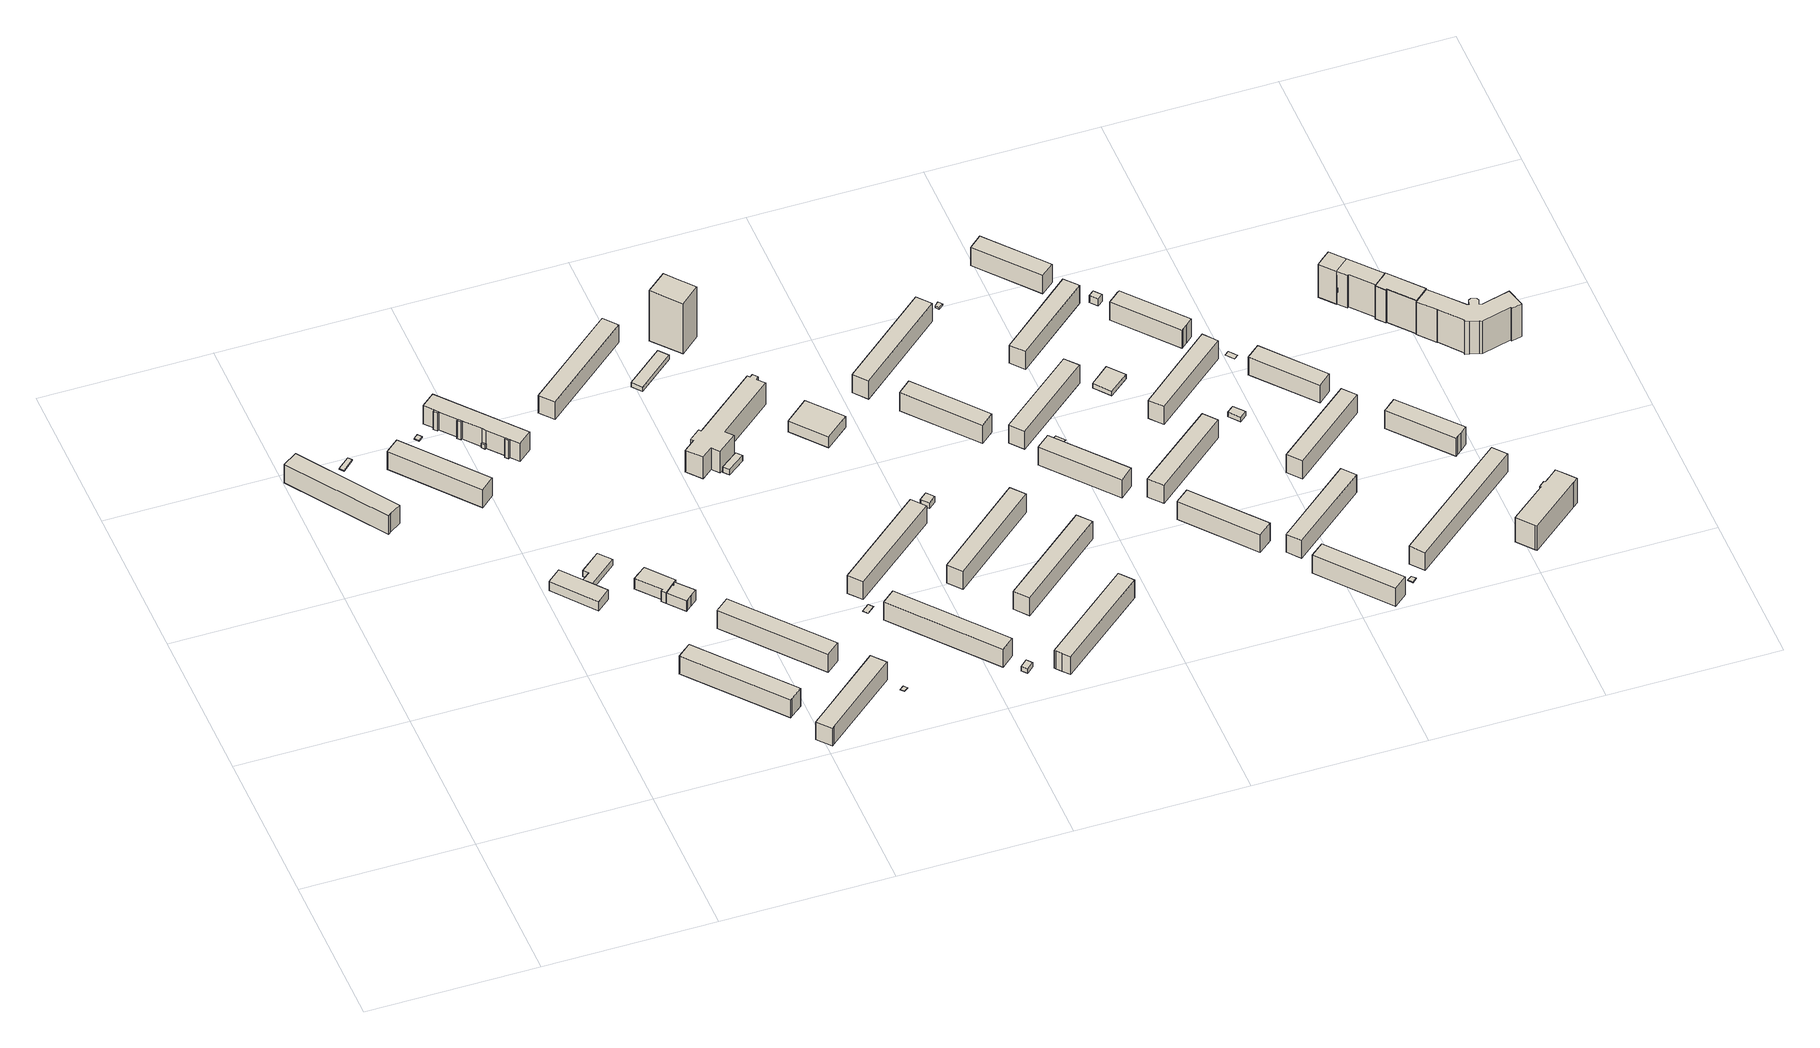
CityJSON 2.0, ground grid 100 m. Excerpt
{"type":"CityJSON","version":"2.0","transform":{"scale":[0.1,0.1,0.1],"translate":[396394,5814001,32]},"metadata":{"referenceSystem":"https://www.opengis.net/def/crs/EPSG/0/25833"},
"CityObjects":{
"building1":{"type":"Building","attributes":{"Gemeindeschluessel":"11000009","BezugspunktDach":"2200","function":"31001_1010","measuredHeight":13.45,"storeysAboveGround":4},"address":[{"country":"Germany","locality":"Berlin","thoroughfareNumber":"125, 127, 129, 131","thoroughfareName":"Heidekampweg"}],"geometry":[{"type":"Solid","lod":"1","boundaries":[[[[0,1,2,3,4,5]],[[6,7,8,9,10,11]],[[6,11,5,4]],[[7,6,4,3]],[[8,7,3,2]],[[9,8,2,1]],[[10,9,1,0]],[[11,10,0,5]]]]}]},
"building2":{"type":"Building","attributes":{"Gemeindeschluessel":"11000009","BezugspunktDach":"2200","function":"31001_2000","measuredHeight":0.824,"storeysAboveGround":1},"address":[{"country":"Germany","locality":"Berlin","thoroughfareNumber":"125 (1)","thoroughfareName":"Heidekampweg"}],"geometry":[{"type":"Solid","lod":"1","boundaries":[[[[12,13,14,15,16]],[[17,18,19,20,21]],[[17,21,16,15]],[[18,17,15,14]],[[19,18,14,13]],[[20,19,13,12]],[[21,20,12,16]]]]}]},
"building3":{"type":"Building","attributes":{"Gemeindeschluessel":"11000009","BezugspunktDach":"2200","function":"31001_1010","measuredHeight":13.12,"storeysAboveGround":4},"address":[{"country":"Germany","locality":"Berlin","thoroughfareNumber":"117, 119, 121, 123","thoroughfareName":"Heidekampweg"}],"geometry":[{"type":"Solid","lod":"1","boundaries":[[[[22,23,24,25]],[[26,27,28,29]],[[26,29,25,24]],[[27,26,24,23]],[[28,27,23,22]],[[29,28,22,25]]]]}]},
"building4":{"type":"Building","attributes":{"Gemeindeschluessel":"11000009","BezugspunktDach":"2200","function":"31001_2000","measuredHeight":0.978,"storeysAboveGround":1},"address":[{"country":"Germany","locality":"Berlin","thoroughfareNumber":"109 (1)","thoroughfareName":"Heidekampweg"}],"geometry":[{"type":"Solid","lod":"1","boundaries":[[[[30,31,32,33]],[[34,35,36,37]],[[34,37,33,32]],[[35,34,32,31]],[[36,35,31,30]],[[37,36,30,33]]]]}]},
"building5":{"type":"Building","attributes":{"Gemeindeschluessel":"11000009","function":"31001_3065"},"address":[{"country":"Germany","locality":"Berlin","thoroughfareNumber":"105","thoroughfareName":"Heidekampweg"}],"children":["building5-1","building5-2"]},
"building5-1":{"type":"BuildingPart","attributes":{"BezugspunktDach":"2200","measuredHeight":6.75,"storeysAboveGround":2},"parents":["building5"],"geometry":[{"type":"MultiSurface","lod":"1","boundaries":[[[38,39,40,41,42,43]],[[44,45,46,47,48,49]],[[44,49,43,42]],[[45,44,42,41]],[[50,51,45,41,40]],[[47,46,40,39]],[[48,47,39,38]],[[49,48,38,43]],[[52,46,45,51,50]]]}]},
"building5-2":{"type":"BuildingPart","attributes":{"BezugspunktDach":"2200","measuredHeight":4.28,"storeysAboveGround":2},"parents":["building5"],"geometry":[{"type":"Solid","lod":"1","boundaries":[[[[50,53,54,55,56,51]],[[57,58,59,60,61,62]],[[57,62,51,56]],[[58,57,56,55]],[[59,58,55,54]],[[60,59,54,53]],[[61,60,53,50]],[[62,61,50,46,45,51]],[[51,45,46,50]]]]}]},
"building6":{"type":"Building","attributes":{"Gemeindeschluessel":"11000009","BezugspunktDach":"2200","function":"51009_1610","measuredHeight":13.26,"storeysAboveGround":0},"address":[{"country":"Germany","locality":"Berlin"}],"geometry":[{"type":"Solid","lod":"1","boundaries":[[[[63,64,65,66]],[[67,68,69,70]],[[67,70,66,65]],[[68,67,65,64]],[[69,68,64,63]],[[70,69,63,66]]]]}]},
"building7":{"type":"Building","attributes":{"Gemeindeschluessel":"11000009","BezugspunktDach":"2200","function":"51009_1610","measuredHeight":12.97,"storeysAboveGround":0},"address":[{"country":"Germany","locality":"Berlin"}],"geometry":[{"type":"Solid","lod":"1","boundaries":[[[[71,72,73,74]],[[75,76,77,78]],[[75,78,74,73]],[[76,75,73,72]],[[77,76,72,71]],[[78,77,71,74]]]]}]},
"building8":{"type":"Building","attributes":{"Gemeindeschluessel":"11000009","BezugspunktDach":"2200","function":"31001_1010","measuredHeight":13.17,"storeysAboveGround":4},"address":[{"country":"Germany","locality":"Berlin","thoroughfareNumber":"87, 89, 91, 93","thoroughfareName":"Heidekampweg"}],"geometry":[{"type":"Solid","lod":"1","boundaries":[[[[79,80,81,82,83,84]],[[85,86,87,88,89,90]],[[85,90,84,83]],[[86,85,83,82]],[[87,86,82,81]],[[88,87,81,80]],[[89,88,80,79]],[[90,89,79,84]]]]}]},
"building9":{"type":"Building","attributes":{"Gemeindeschluessel":"11000009","BezugspunktDach":"2200","function":"51009_1610","measuredHeight":3,"storeysAboveGround":0},"address":[{"country":"Germany","locality":"Berlin"}],"geometry":[{"type":"Solid","lod":"1","boundaries":[[[[91,92,93,94]],[[95,96,97,98]],[[95,98,94,93]],[[96,95,93,92]],[[97,96,92,91]],[[98,97,91,94]]]]}]},
"building10":{"type":"Building","attributes":{"Gemeindeschluessel":"11000009","BezugspunktDach":"2200","function":"31001_1010","measuredHeight":13.27,"storeysAboveGround":4},"address":[{"country":"Germany","locality":"Berlin","thoroughfareNumber":"109, 111, 113, 115","thoroughfareName":"Heidekampweg"}],"geometry":[{"type":"Solid","lod":"1","boundaries":[[[[65,64,73,72,99,100,101,102,103,104,105,106]],[[107,108,109,110,111,112,113,114,115,68,67,116]],[[107,116,106,105]],[[108,107,105,104]],[[109,108,104,103]],[[110,109,103,102]],[[111,110,102,101]],[[112,111,101,100]],[[113,112,100,99]],[[114,113,99,72]],[[115,114,72,73]],[[68,115,73,64]],[[67,68,64,65]],[[116,67,65,106]]]]}]},
"building11":{"type":"Building","attributes":{"Gemeindeschluessel":"11000009","BezugspunktDach":"2200","function":"51009_1610","measuredHeight":13.29,"storeysAboveGround":0},"address":[{"country":"Germany","locality":"Berlin"}],"geometry":[{"type":"Solid","lod":"1","boundaries":[[[[117,102,101,118]],[[111,110,119,120]],[[111,120,118,101]],[[110,111,101,102]],[[119,110,102,117]],[[120,119,117,118]]]]}]},
"building12":{"type":"Building","attributes":{"Gemeindeschluessel":"11000009","function":"31001_3065"},"address":[{"country":"Germany","locality":"Berlin","thoroughfareNumber":"103","thoroughfareName":"Heidekampweg"}],"children":["building12-1","building12-2"]},
"building12-1":{"type":"BuildingPart","attributes":{"BezugspunktDach":"2200","measuredHeight":7.62,"storeysAboveGround":2},"parents":["building12"],"geometry":[{"type":"MultiSurface","lod":"1","boundaries":[[[121,122,123,124,125,126,127]],[[128,129,130,131,132,133,134]],[[128,134,127,126]],[[129,128,126,125]],[[130,129,125,124]],[[135,136,137,138,139,140,138,137,141,124,123]],[[132,131,123,122]],[[133,132,122,121]],[[134,133,121,127]],[[142,131,140,139,136,135]],[[139,138,137,136]],[[130,143,141,137,138]]]}]},
"building12-2":{"type":"BuildingPart","attributes":{"BezugspunktDach":"2200","measuredHeight":7.66,"storeysAboveGround":2},"parents":["building12"],"geometry":[{"type":"MultiSurface","lod":"1","boundaries":[[[144,145,146,147,141,137,136,135]],[[139,138,130,148,149,150,151,131]],[[148,130,141,147]],[[149,148,147,146]],[[150,149,146,145]],[[151,150,145,144]],[[131,151,144,135]],[[139,131,135,136]],[[138,139,136,137]],[[130,138,137,141,152]]]}]},
"building13":{"type":"Building","attributes":{"Gemeindeschluessel":"11000009","BezugspunktDach":"2200","function":"31001_1010","measuredHeight":13.14,"storeysAboveGround":4},"address":[{"country":"Germany","locality":"Berlin","thoroughfareNumber":"101, 95, 97, 99","thoroughfareName":"Heidekampweg"}],"geometry":[{"type":"Solid","lod":"1","boundaries":[[[[153,154,155,156]],[[157,158,159,160]],[[157,160,156,155]],[[158,157,155,154]],[[159,158,154,153]],[[160,159,153,156]]]]}]},
"building14":{"type":"Building","attributes":{"Gemeindeschluessel":"11000009","BezugspunktDach":"2200","function":"31001_1010","measuredHeight":13.05,"storeysAboveGround":4},"address":[{"country":"Germany","locality":"Berlin","thoroughfareNumber":"79, 81, 83, 85","thoroughfareName":"Heidekampweg"}],"geometry":[{"type":"Solid","lod":"1","boundaries":[[[[161,162,163,164,165,166]],[[167,168,169,170,171,172]],[[167,172,166,165]],[[168,167,165,164]],[[169,168,164,163]],[[170,169,163,162]],[[171,170,162,161]],[[172,171,161,166]]]]}]},
"building15":{"type":"Building","attributes":{"Gemeindeschluessel":"11000009","BezugspunktDach":"2200","function":"31001_2523","measuredHeight":0.235,"storeysAboveGround":1},"address":[{"country":"Germany","locality":"Berlin","thoroughfareNumber":"71 (1)","thoroughfareName":"Heidekampweg"}],"geometry":[{"type":"Solid","lod":"1","boundaries":[[[[173,174,175,176]],[[177,178,179,180]],[[177,180,176,175]],[[178,177,175,174]],[[179,178,174,173]],[[180,179,173,176]]]]}]},
"building16":{"type":"Building","attributes":{"Gemeindeschluessel":"11000009","BezugspunktDach":"2200","function":"31001_1010","measuredHeight":12.97,"storeysAboveGround":4},"address":[{"country":"Germany","locality":"Berlin","thoroughfareNumber":"15, 17, 19, 21","thoroughfareName":"Hänselstraße"}],"geometry":[{"type":"Solid","lod":"1","boundaries":[[[[181,182,183,184]],[[185,186,187,188]],[[185,188,184,183]],[[186,185,183,182]],[[187,186,182,181]],[[188,187,181,184]]]]}]},
"building17":{"type":"Building","attributes":{"Gemeindeschluessel":"11000009","BezugspunktDach":"2200","function":"31001_2600","measuredHeight":0.139,"storeysAboveGround":1},"address":[{"country":"Germany","locality":"Berlin","thoroughfareNumber":"110 (2)","thoroughfareName":"Heidekampweg"}],"geometry":[{"type":"Solid","lod":"1","boundaries":[[[[189,190,191,192]],[[193,194,195,196]],[[193,196,192,191]],[[194,193,191,190]],[[195,194,190,189]],[[196,195,189,192]]]]}]},
"building18":{"type":"Building","attributes":{"Gemeindeschluessel":"11000009","BezugspunktDach":"2200","function":"51009_1610","measuredHeight":4,"storeysAboveGround":0},"address":[{"country":"Germany","locality":"Berlin"}],"geometry":[{"type":"Solid","lod":"1","boundaries":[[[[197,198,199,200]],[[201,202,203,204]],[[201,204,200,199]],[[202,201,199,198]],[[203,202,198,197]],[[204,203,197,200]]]]}]},
"building19":{"type":"Building","attributes":{"Gemeindeschluessel":"11000009","BezugspunktDach":"2200","function":"31001_2463","measuredHeight":3.02,"storeysAboveGround":1},"address":[{"country":"Germany","locality":"Berlin","thoroughfareNumber":"43 (2)","thoroughfareName":"Hänselstraße"}],"geometry":[{"type":"Solid","lod":"1","boundaries":[[[[205,206,207,208]],[[209,210,211,212]],[[209,212,208,207]],[[210,209,207,206]],[[211,210,206,205]],[[212,211,205,208]]]]}]},
"building20":{"type":"Building","attributes":{"name":"2. Gemeinschaftsschule Treptow-Köpenick (Filiale)","Gemeindeschluessel":"11000009","BezugspunktDach":"2200","function":"31001_3021","measuredHeight":15.78,"storeysAboveGround":4},"address":[{"country":"Germany","locality":"Berlin","thoroughfareNumber":"14","thoroughfareName":"Hänselstraße"}],"geometry":[{"type":"Solid","lod":"1","boundaries":[[[[213,214,215,216,217,218,219,220,221,222,223,224,225,226,227,228,229]],[[230,231,232,233,234,235,236,237,238,239,240,241,242,243,244,245,246]],[[230,246,229,228]],[[231,230,228,227]],[[232,231,227,226]],[[233,232,226,225]],[[234,233,225,224]],[[235,234,224,223]],[[236,235,223,222]],[[237,236,222,221]],[[238,237,221,220]],[[239,238,220,219]],[[240,239,219,218]],[[241,240,218,217]],[[242,241,217,216]],[[243,242,216,215]],[[244,243,215,214]],[[245,244,214,213]],[[246,245,213,229]]]]}]},
"building21":{"type":"Building","attributes":{"Gemeindeschluessel":"11000009","BezugspunktDach":"2200","function":"31001_1010","measuredHeight":13.17,"storeysAboveGround":4},"address":[{"country":"Germany","locality":"Berlin","thoroughfareNumber":"100, 102, 104, 106, 108","thoroughfareName":"Heidekampweg"}],"geometry":[{"type":"Solid","lod":"1","boundaries":[[[[247,248,249,250]],[[251,252,253,254]],[[251,254,250,249]],[[252,251,249,248]],[[253,252,248,247]],[[254,253,247,250]]]]}]},
"building22":{"type":"Building","attributes":{"Gemeindeschluessel":"11000009","BezugspunktDach":"2200","function":"31001_1010","measuredHeight":12.94,"storeysAboveGround":4},"address":[{"country":"Germany","locality":"Berlin","thoroughfareNumber":"110, 112, 114, 116","thoroughfareName":"Heidekampweg"}],"geometry":[{"type":"Solid","lod":"1","boundaries":[[[[255,256,257,258]],[[259,260,261,262]],[[259,262,258,257]],[[260,259,257,256]],[[261,260,256,255]],[[262,261,255,258]]]]}]},
"building23":{"type":"Building","attributes":{"Gemeindeschluessel":"11000009","BezugspunktDach":"2200","function":"31001_2523","measuredHeight":3.48,"storeysAboveGround":1},"address":[{"country":"Germany","locality":"Berlin","thoroughfareNumber":"100 (1)","thoroughfareName":"Heidekampweg"}],"geometry":[{"type":"Solid","lod":"1","boundaries":[[[[263,264,265,266]],[[267,268,269,270]],[[267,270,266,265]],[[268,267,265,264]],[[269,268,264,263]],[[270,269,263,266]]]]}]},
"building24":{"type":"Building","attributes":{"Gemeindeschluessel":"11000009","BezugspunktDach":"2200","function":"31001_1010","measuredHeight":36.69,"storeysAboveGround":12},"address":[{"country":"Germany","locality":"Berlin","thoroughfareNumber":"43","thoroughfareName":"Hänselstraße"}],"geometry":[{"type":"Solid","lod":"1","boundaries":[[[[271,272,273,274,275,276]],[[277,278,279,280,281,282]],[[277,282,276,275]],[[278,277,275,274]],[[279,278,274,273]],[[280,279,273,272]],[[281,280,272,271]],[[282,281,271,276]]]]}]},
"building25":{"type":"Building","attributes":{"Gemeindeschluessel":"11000009","BezugspunktDach":"2200","function":"31001_3020","measuredHeight":7.98,"storeysAboveGround":1},"address":[{"country":"Germany","locality":"Berlin","thoroughfareNumber":"14 (1)","thoroughfareName":"Hänselstraße"}],"geometry":[{"type":"Solid","lod":"1","boundaries":[[[[283,284,285,286]],[[287,288,289,290]],[[287,290,286,285]],[[288,287,285,284]],[[289,288,284,283]],[[290,289,283,286]]]]}]},
"building26":{"type":"Building","attributes":{"Gemeindeschluessel":"11000009","BezugspunktDach":"2200","function":"31001_2523","measuredHeight":4.28,"storeysAboveGround":1},"address":[{"country":"Germany","locality":"Berlin","thoroughfareNumber":"110 (1)","thoroughfareName":"Heidekampweg"}],"geometry":[{"type":"Solid","lod":"1","boundaries":[[[[291,292,293,294]],[[295,296,297,298]],[[295,298,294,293]],[[296,295,293,292]],[[297,296,292,291]],[[298,297,291,294]]]]}]},
"building27":{"type":"Building","attributes":{"Gemeindeschluessel":"11000009","BezugspunktDach":"2200","function":"31001_1010","measuredHeight":13.35,"storeysAboveGround":4},"address":[{"country":"Germany","locality":"Berlin","thoroughfareNumber":"92, 94, 96, 98","thoroughfareName":"Heidekampweg"}],"geometry":[{"type":"Solid","lod":"1","boundaries":[[[[299,300,301,302]],[[303,304,305,306]],[[303,306,302,301]],[[304,303,301,300]],[[305,304,300,299]],[[306,305,299,302]]]]}]},
"building28":{"type":"Building","attributes":{"Gemeindeschluessel":"11000009","BezugspunktDach":"2200","function":"31001_1010","measuredHeight":13.24,"storeysAboveGround":4},"address":[{"country":"Germany","locality":"Berlin","thoroughfareNumber":"76, 78, 80, 82","thoroughfareName":"Heidekampweg"}],"geometry":[{"type":"Solid","lod":"1","boundaries":[[[[307,308,309,310,311,312,313,314]],[[315,316,317,318,319,320,321,322]],[[315,322,314,313]],[[316,315,313,312]],[[317,316,312,311]],[[318,317,311,310]],[[319,318,310,309]],[[320,319,309,308]],[[321,320,308,307]],[[322,321,307,314]]]]}]},
"building29":{"type":"Building","attributes":{"Gemeindeschluessel":"11000009","BezugspunktDach":"2200","function":"31001_1010","measuredHeight":13.04,"storeysAboveGround":4},"address":[{"country":"Germany","locality":"Berlin","thoroughfareNumber":"84, 86, 88, 90","thoroughfareName":"Heidekampweg"}],"geometry":[{"type":"Solid","lod":"1","boundaries":[[[[323,324,325,326]],[[327,328,329,330]],[[327,330,326,325]],[[328,327,325,324]],[[329,328,324,323]],[[330,329,323,326]]]]}]},
"building30":{"type":"Building","attributes":{"Gemeindeschluessel":"11000009","BezugspunktDach":"2200","function":"31001_1010","measuredHeight":13.47,"storeysAboveGround":4},"address":[{"country":"Germany","locality":"Berlin","thoroughfareNumber":"152, 152A, 152B","thoroughfareName":"Kiefholzstraße"}],"geometry":[{"type":"Solid","lod":"1","boundaries":[[[[331,332,333,334]],[[335,336,337,338]],[[335,338,334,333]],[[336,335,333,332]],[[337,336,332,331]],[[338,337,331,334]]]]}]},
"building31":{"type":"Building","attributes":{"Gemeindeschluessel":"11000009","BezugspunktDach":"2200","function":"31001_1010","measuredHeight":13.43,"storeysAboveGround":4},"address":[{"country":"Germany","locality":"Berlin","thoroughfareNumber":"150, 150A, 151, 151A","thoroughfareName":"Kiefholzstraße"}],"geometry":[{"type":"Solid","lod":"1","boundaries":[[[[339,340,341,342]],[[343,344,345,346]],[[343,346,342,341]],[[344,343,341,340]],[[345,344,340,339]],[[346,345,339,342]]]]}]},
"building32":{"type":"Building","attributes":{"Gemeindeschluessel":"11000009","BezugspunktDach":"2200","function":"31001_1010","measuredHeight":13.43,"storeysAboveGround":4},"address":[{"country":"Germany","locality":"Berlin","thoroughfareNumber":"158, 158A, 158B","thoroughfareName":"Kiefholzstraße"}],"geometry":[{"type":"Solid","lod":"1","boundaries":[[[[347,348,349,350]],[[351,352,353,354]],[[351,354,350,349]],[[352,351,349,348]],[[353,352,348,347]],[[354,353,347,350]]]]}]},
"building33":{"type":"Building","attributes":{"Gemeindeschluessel":"11000009","BezugspunktDach":"2200","function":"31001_2140","measuredHeight":0.336,"storeysAboveGround":1},"address":[{"country":"Germany","locality":"Berlin","thoroughfareNumber":"158 (1)","thoroughfareName":"Kiefholzstraße"}],"geometry":[{"type":"Solid","lod":"1","boundaries":[[[[355,356,357,358]],[[359,360,361,362]],[[359,362,358,357]],[[360,359,357,356]],[[361,360,356,355]],[[362,361,355,358]]]]}]},
"building34":{"type":"Building","attributes":{"Gemeindeschluessel":"11000009","BezugspunktDach":"2200","function":"31001_1010","measuredHeight":13.22,"storeysAboveGround":4},"address":[{"country":"Germany","locality":"Berlin","thoroughfareNumber":"156, 156A, 157, 157A","thoroughfareName":"Kiefholzstraße"}],"geometry":[{"type":"Solid","lod":"1","boundaries":[[[[363,364,365,366]],[[367,368,369,370]],[[367,370,366,365]],[[368,367,365,364]],[[369,368,364,363]],[[370,369,363,366]]]]}]},
"building35":{"type":"Building","attributes":{"Gemeindeschluessel":"11000009","BezugspunktDach":"2200","function":"31001_2140","measuredHeight":1.31,"storeysAboveGround":1},"address":[{"country":"Germany","locality":"Berlin","thoroughfareNumber":"153 (1)","thoroughfareName":"Kiefholzstraße"}],"geometry":[{"type":"Solid","lod":"1","boundaries":[[[[371,372,373,374]],[[375,376,377,378]],[[375,378,374,373]],[[376,375,373,372]],[[377,376,372,371]],[[378,377,371,374]]]]}]},
"building36":{"type":"Building","attributes":{"Gemeindeschluessel":"11000009","BezugspunktDach":"2200","function":"31001_1010","measuredHeight":13.14,"storeysAboveGround":4},"address":[{"country":"Germany","locality":"Berlin","thoroughfareNumber":"165, 165A, 165B","thoroughfareName":"Kiefholzstraße"}],"geometry":[{"type":"Solid","lod":"1","boundaries":[[[[379,380,381,382]],[[383,384,385,386]],[[383,386,382,381]],[[384,383,381,380]],[[385,384,380,379]],[[386,385,379,382]]]]}]},
"building37":{"type":"Building","attributes":{"Gemeindeschluessel":"11000009","BezugspunktDach":"2200","function":"31001_1010","measuredHeight":13.19,"storeysAboveGround":4},"address":[{"country":"Germany","locality":"Berlin","thoroughfareNumber":"163, 163A, 164, 164A","thoroughfareName":"Kiefholzstraße"}],"geometry":[{"type":"Solid","lod":"1","boundaries":[[[[387,388,389,390]],[[391,392,393,394]],[[391,394,390,389]],[[392,391,389,388]],[[393,392,388,387]],[[394,393,387,390]]]]}]},
"building38":{"type":"Building","attributes":{"Gemeindeschluessel":"11000009","BezugspunktDach":"2200","function":"31001_1010","measuredHeight":13.12,"storeysAboveGround":4},"address":[{"country":"Germany","locality":"Berlin","thoroughfareNumber":"154, 154A, 155, 155A","thoroughfareName":"Kiefholzstraße"}],"geometry":[{"type":"Solid","lod":"1","boundaries":[[[[395,396,397,398]],[[399,400,401,402]],[[399,402,398,397]],[[400,399,397,396]],[[401,400,396,395]],[[402,401,395,398]]]]}]},
"building39":{"type":"Building","attributes":{"Gemeindeschluessel":"11000009","BezugspunktDach":"2200","function":"31001_2050","measuredHeight":3.22,"storeysAboveGround":1},"address":[{"country":"Germany","locality":"Berlin","thoroughfareNumber":"156 (1)","thoroughfareName":"Kiefholzstraße"}],"geometry":[{"type":"Solid","lod":"1","boundaries":[[[[403,404,405,406]],[[407,408,409,410]],[[407,410,406,405]],[[408,407,405,404]],[[409,408,404,403]],[[410,409,403,406]]]]}]},
"building40":{"type":"Building","attributes":{"Gemeindeschluessel":"11000009","BezugspunktDach":"2200","function":"31001_1010","measuredHeight":13.12,"storeysAboveGround":4},"address":[{"country":"Germany","locality":"Berlin","thoroughfareNumber":"153, 153A, 153B","thoroughfareName":"Kiefholzstraße"}],"geometry":[{"type":"Solid","lod":"1","boundaries":[[[[411,412,413,414]],[[415,416,417,418]],[[415,418,414,413]],[[416,415,413,412]],[[417,416,412,411]],[[418,417,411,414]]]]}]},
"building41":{"type":"Building","attributes":{"Gemeindeschluessel":"11000009","BezugspunktDach":"2200","function":"31001_1010","measuredHeight":13.05,"storeysAboveGround":4},"address":[{"country":"Germany","locality":"Berlin","thoroughfareNumber":"171, 171A, 171B","thoroughfareName":"Kiefholzstraße"}],"geometry":[{"type":"Solid","lod":"1","boundaries":[[[[419,420,421,422]],[[423,424,425,426]],[[423,426,422,421]],[[424,423,421,420]],[[425,424,420,419]],[[426,425,419,422]]]]}]},
"building42":{"type":"Building","attributes":{"Gemeindeschluessel":"11000009","BezugspunktDach":"2200","function":"31001_1010","measuredHeight":13.18,"storeysAboveGround":4},"address":[{"country":"Germany","locality":"Berlin","thoroughfareNumber":"169, 169A, 170, 170A","thoroughfareName":"Kiefholzstraße"}],"geometry":[{"type":"Solid","lod":"1","boundaries":[[[[427,428,429,430]],[[431,432,433,434]],[[431,434,430,429]],[[432,431,429,428]],[[433,432,428,427]],[[434,433,427,430]]]]}]},
"building43":{"type":"Building","attributes":{"Gemeindeschluessel":"11000009","BezugspunktDach":"2200","function":"31001_1010","measuredHeight":13.22,"storeysAboveGround":4},"address":[{"country":"Germany","locality":"Berlin","thoroughfareNumber":"161, 161A, 162, 162A","thoroughfareName":"Kiefholzstraße"}],"geometry":[{"type":"Solid","lod":"1","boundaries":[[[[435,436,437,438]],[[439,440,441,442]],[[439,442,438,437]],[[440,439,437,436]],[[441,440,436,435]],[[442,441,435,438]]]]}]},
"building44":{"type":"Building","attributes":{"Gemeindeschluessel":"11000009","BezugspunktDach":"2200","function":"31001_2523","measuredHeight":5.12,"storeysAboveGround":1},"address":[{"country":"Germany","locality":"Berlin","thoroughfareNumber":"154 (1)","thoroughfareName":"Kiefholzstraße"}],"geometry":[{"type":"Solid","lod":"1","boundaries":[[[[443,444,445,446]],[[447,448,449,450]],[[447,450,446,445]],[[448,447,445,444]],[[449,448,444,443]],[[450,449,443,446]]]]}]},
"building45":{"type":"Building","attributes":{"Gemeindeschluessel":"11000009","BezugspunktDach":"2200","function":"31001_2140","measuredHeight":0.641,"storeysAboveGround":1},"address":[{"country":"Germany","locality":"Berlin","thoroughfareNumber":"6 (1)","thoroughfareName":"Rinkartstraße"}],"geometry":[{"type":"Solid","lod":"1","boundaries":[[[[451,452,453,454]],[[455,456,457,458]],[[455,458,454,453]],[[456,455,453,452]],[[457,456,452,451]],[[458,457,451,454]]]]}]},
"building46":{"type":"Building","attributes":{"Gemeindeschluessel":"11000009","BezugspunktDach":"2200","function":"31001_2140","measuredHeight":3.69,"storeysAboveGround":1},"address":[{"country":"Germany","locality":"Berlin","thoroughfareNumber":"163 (1)","thoroughfareName":"Kiefholzstraße"}],"geometry":[{"type":"Solid","lod":"1","boundaries":[[[[459,460,461,462]],[[463,464,465,466]],[[463,466,462,461]],[[464,463,461,460]],[[465,464,460,459]],[[466,465,459,462]]]]}]},
"building47":{"type":"Building","attributes":{"Gemeindeschluessel":"11000009","BezugspunktDach":"2200","function":"31001_1010","measuredHeight":13.15,"storeysAboveGround":4},"address":[{"country":"Germany","locality":"Berlin","thoroughfareNumber":"160, 160A, 160B","thoroughfareName":"Kiefholzstraße"}],"geometry":[{"type":"Solid","lod":"1","boundaries":[[[[467,468,469,470,471,472,473,474]],[[475,476,477,478,479,480,481,482]],[[475,482,474,473]],[[476,475,473,472]],[[477,476,472,471]],[[478,477,471,470]],[[479,478,470,469]],[[480,479,469,468]],[[481,480,468,467]],[[482,481,467,474]]]]}]},
"building48":{"type":"Building","attributes":{"Gemeindeschluessel":"11000009","BezugspunktDach":"2200","function":"31001_1010","measuredHeight":13.24,"storeysAboveGround":4},"address":[{"country":"Germany","locality":"Berlin","thoroughfareNumber":"167, 167A, 168, 168A","thoroughfareName":"Kiefholzstraße"}],"geometry":[{"type":"Solid","lod":"1","boundaries":[[[[483,484,485,486]],[[487,488,489,490]],[[487,490,486,485]],[[488,487,485,484]],[[489,488,484,483]],[[490,489,483,486]]]]}]},
"building49":{"type":"Building","attributes":{"Gemeindeschluessel":"11000009","BezugspunktDach":"2200","function":"31001_2140","measuredHeight":0.121,"storeysAboveGround":1},"address":[{"country":"Germany","locality":"Berlin","thoroughfareNumber":"161 (1)","thoroughfareName":"Kiefholzstraße"}],"geometry":[{"type":"Solid","lod":"1","boundaries":[[[[491,492,493,494]],[[495,496,497,498]],[[495,498,494,493]],[[496,495,493,492]],[[497,496,492,491]],[[498,497,491,494]]]]}]},
"building50":{"type":"Building","attributes":{"Gemeindeschluessel":"11000009","BezugspunktDach":"2200","function":"31001_1010","measuredHeight":13.02,"storeysAboveGround":4},"address":[{"country":"Germany","locality":"Berlin","thoroughfareNumber":"166, 166A, 166B","thoroughfareName":"Kiefholzstraße"}],"geometry":[{"type":"Solid","lod":"1","boundaries":[[[[499,500,501,502]],[[503,504,505,506]],[[503,506,502,501]],[[504,503,501,500]],[[505,504,500,499]],[[506,505,499,502]]]]}]},
"building51":{"type":"Building","attributes":{"Gemeindeschluessel":"11000009","BezugspunktDach":"2200","function":"31001_1010","measuredHeight":12.98,"storeysAboveGround":4},"address":[{"country":"Germany","locality":"Berlin","thoroughfareNumber":"10, 12, 14, 16, 6, 8","thoroughfareName":"Rinkartstraße"}],"geometry":[{"type":"Solid","lod":"1","boundaries":[[[[507,508,509,510]],[[511,512,513,514]],[[511,514,510,509]],[[512,511,509,508]],[[513,512,508,507]],[[514,513,507,510]]]]}]},
"building52":{"type":"Building","attributes":{"Gemeindeschluessel":"11000009","BezugspunktDach":"2200","function":"31001_1010","measuredHeight":13.06,"storeysAboveGround":4},"address":[{"country":"Germany","locality":"Berlin","thoroughfareNumber":"172, 172A, 173","thoroughfareName":"Kiefholzstraße"}],"geometry":[{"type":"Solid","lod":"1","boundaries":[[[[515,516,517,518,519,520,521,522]],[[523,524,525,526,527,528,529,530]],[[523,530,522,521]],[[524,523,521,520]],[[525,524,520,519]],[[526,525,519,518]],[[527,526,518,517]],[[528,527,517,516]],[[529,528,516,515]],[[530,529,515,522]]]]}]},
"building53":{"type":"Building","attributes":{"Gemeindeschluessel":"11000009","BezugspunktDach":"2200","function":"31001_3013","measuredHeight":19.57,"storeysAboveGround":4},"address":[{"country":"Germany","locality":"Berlin","thoroughfareNumber":"5, 7, 9","thoroughfareName":"Rinkartstraße"}],"geometry":[{"type":"Solid","lod":"1","boundaries":[[[[531,532,533,534,535,536,537,538,539,540,541,542]],[[543,544,545,546,547,548,549,550,551,552,553,554]],[[543,554,542,541]],[[544,543,541,540]],[[545,544,540,539]],[[546,545,539,538]],[[547,546,538,537]],[[548,547,537,536]],[[549,548,536,535]],[[550,549,535,534]],[[551,550,534,533]],[[552,551,533,532]],[[553,552,532,531]],[[554,553,531,542]]]]}]},
"building54":{"type":"Building","attributes":{"name":"Treptow-Kolleg","Gemeindeschluessel":"11000009","function":"31001_3022"},"address":[{"country":"Germany","locality":"Berlin","thoroughfareNumber":"274, 275","thoroughfareName":"Kiefholzstraße"}],"children":["building54-1","building54-2","building54-3","building54-4","building54-5"]},
"building54-1":{"type":"BuildingPart","attributes":{"BezugspunktDach":"2200","measuredHeight":23.86,"storeysAboveGround":4},"parents":["building54"],"geometry":[{"type":"MultiSurface","lod":"1","boundaries":[[[555,556,557,558,559,560,561,562,563,564,565,566,567],[568,569,564]],[[567,570,565,571,572,573,574]],[[575,576,577,578,579,580,581,582,583,584,585,586,587,588,589,590,591,592,593,594,563,561]],[[595,596,597,598,599,600,601,602,603,604,605,606,607],[608,609,597]],[[610,611,612,596,613,607,614]],[[598,615,616,617,618,619,620,621,622,623,624,625,626,627,628,629,630,631,632,633,634,600]],[[635,636,637]],[[597,596,565,564]],[[598,597,564,563]],[[601,600,561,560]],[[602,601,560,559]],[[603,602,559,558]],[[604,603,558,557]],[[605,604,557,556]],[[606,605,556,555]],[[607,606,555,567]],[[638,639,640,641,568,564,569,640]],[[610,614,574,573]],[[611,610,573,572]],[[612,611,572,571]],[[596,612,571,565]],[[636,642,567]],[[595,613,643,613,595,644]],[[614,607,567,574]],[[615,598,563,594]],[[616,615,594,593]],[[617,616,593,592]],[[618,617,592,591]],[[619,618,591,590]],[[620,619,590,589]],[[621,620,589,588]],[[622,621,588,587]],[[623,622,587,586]],[[624,623,586,585]],[[625,624,585,584]],[[626,625,584,583]],[[627,626,583,582]],[[628,627,582,581]],[[629,628,581,580]],[[630,629,580,579]],[[631,630,579,578]],[[632,631,578,577]],[[633,632,577,576]],[[634,633,576,575]],[[600,634,575,561]],[[645,646,640]],[[647,648,649]],[[650,641,640,569,568]],[[597,647,648]],[[608,609,641,640,651]],[[613,643,652,653,652]],[[654,644,655]],[[652,654,652,643,613]]]}]},
"building54-2":{"type":"BuildingPart","attributes":{"BezugspunktDach":"2200","measuredHeight":28.42,"storeysAboveGround":4},"parents":["building54"],"geometry":[{"type":"MultiSurface","lod":"1","boundaries":[[[656,657,658,659,660,661,662,663,664]],[[604,665,597,598,599,600,601,602,603]],[[604,603,664,663]],[[666,667,663,662]],[[597,564,569,568,641,666,665,662,661]],[[598,597,661,660]],[[562,563,598,660,659]],[[561,562,599,659,658]],[[601,600,658,657]],[[602,601,657,656]],[[603,602,656,664]],[[665,604,667,666]],[[608,569,564,597]],[[609,568,569,608]],[[668,609,665,666,641]],[[599,598,563,562]],[[600,599,562,561]]]}]},
"building54-3":{"type":"BuildingPart","attributes":{"BezugspunktDach":"2200","measuredHeight":25.55,"storeysAboveGround":4},"parents":["building54"],"geometry":[{"type":"MultiSurface","lod":"1","boundaries":[[[669,670,667,640,648,653,654,642]],[[595,596,597,608,604,605,606,607]],[[597,596,653,648]],[[605,604,667,670]],[[606,605,670,669]],[[607,606,669,642]],[[595,607,642,654]],[[596,613,652,653]],[[595,654,652,613]],[[608,597,648,640]],[[608,640,641,609]],[[665,666,667,604,671]],[[609,672,641,666,673,665]]]}]},
"building54-4":{"type":"BuildingPart","attributes":{"BezugspunktDach":"2200","measuredHeight":23.86,"storeysAboveGround":4},"parents":["building54"],"geometry":[{"type":"Solid","lod":"1","boundaries":[[[[674,588,589,590,591,592,593]],[[617,618,619,620,621,675,616]],[[617,616,593,592]],[[618,617,592,591]],[[619,618,591,590]],[[620,619,590,589]],[[621,620,589,588]],[[675,621,588,674]],[[616,675,674,593]]]]}]},
"building54-5":{"type":"BuildingPart","attributes":{"BezugspunktDach":"2200","measuredHeight":16.31,"storeysAboveGround":4},"parents":["building54"],"geometry":[{"type":"MultiSurface","lod":"1","boundaries":[[[637,643,676,677,678,679,680]],[[681,682,683,684,685,686,687]],[[681,687,680,679]],[[682,681,679,678]],[[683,682,678,677]],[[684,683,677,676]],[[685,684,596,613]],[[686,685,643,613,595,644,595,607,688]],[[687,686,637,680]],[[613,596,676,643]],[[688,607,595,644,637]],[[644,595,613,643]]]}]}
},
"vertices":[
[384,2373,151],[403,2387,151],[468,2430,151],[88,2991,151],[85,2989,151],[4,2934,151],[85,2989,16],[88,2991,16],[468,2430,16],[403,2387,16],[384,2373,16],[4,2934,16],
[330,2906,25],[399,2966,25],[398,2967,25],[380,2988,25],[311,2928,25],[380,2988,17],[398,2967,17],[399,2966,17],[330,2906,17],[311,2928,17],
[922,2389,150],[1000,2456,150],[626,2904,150],[550,2840,150],[626,2904,19],[1000,2456,19],[922,2389,19],[550,2840,19],
[781,2980,28],[805,3002,28],[786,3025,28],[760,3003,28],[786,3025,19],[805,3002,19],[781,2980,19],[760,3003,19],
[1219,1428,95],[1299,1494,95],[1228,1581,95],[1191,1627,95],[1106,1731,95],[1029,1666,95],[1106,1731,27],[1191,1627,27],[1228,1581,27],[1299,1494,27],[1219,1428,27],[1029,1666,27],[1228,1581,66],[1191,1627,66],[1228,1581,39],
[1413,1734,66],[1351,1808,66],[1234,1709,66],[1257,1680,66],[1257,1680,23],[1234,1709,23],[1351,1808,23],[1413,1734,23],[1228,1581,23],[1191,1627,23],
[900,3023,150],[909,3030,150],[892,3051,150],[882,3043,150],[892,3051,17],[909,3030,17],[900,3023,17],[882,3043,17],
[993,2914,150],[1001,2922,150],[985,2941,150],[976,2933,150],[985,2941,20],[1001,2922,20],[993,2914,20],[976,2933,20],
[1893,319,151],[1904,328,151],[1972,384,151],[1535,903,151],[1476,853,151],[1457,837,151],[1476,853,20],[1535,903,20],[1972,384,20],[1904,328,20],[1893,319,20],[1457,837,20],
[1088,2803,50],[1096,2810,50],[1080,2829,50],[1071,2823,50],[1080,2829,20],[1096,2810,20],[1088,2803,20],[1071,2823,20],
[1080,2829,150],[1096,2810,150],[1173,2721,150],[1188,2703,150],[1229,2654,150],[1307,2718,150],[925,3167,150],[848,3102,150],[925,3167,17],[1307,2718,17],[1229,2654,17],[1188,2703,17],[1173,2721,17],[1096,2810,17],[1080,2829,17],[1001,2922,17],[985,2941,17],[848,3102,17],
[1179,2695,150],[1164,2713,150],[1179,2695,17],[1164,2713,17],
[1567,1395,100],[1557,1386,100],[1576,1363,100],[1646,1428,100],[1658,1439,100],[1534,1588,100],[1457,1525,100],[1534,1588,24],[1658,1439,24],[1646,1428,24],[1576,1363,24],[1557,1386,24],[1567,1395,24],[1457,1525,24],[1576,1363,99],[1611,1396,99],[1639,1422,99],[1639,1422,24],[1611,1396,24],[1602,1388,24],[1646,1428,99],[1576,1363,65],[1646,1428,65],
[1657,1268,99],[1665,1275,99],[1694,1300,99],[1731,1331,99],[1731,1331,24],[1694,1300,24],[1665,1275,24],[1657,1268,24],[1646,1428,64],
[2199,576,152],[2277,641,152],[1842,1160,152],[1764,1095,152],[1842,1160,20],[2277,641,20],[2199,576,20],[1764,1095,20],
[2025,37,152],[2039,48,152],[2471,412,152],[2405,490,152],[2022,168,152],[1959,115,152],[2022,168,22],[2405,490,22],[2471,412,22],[2039,48,22],[2025,37,22],[1959,115,22],
[2528,297,25],[2550,315,25],[2533,336,25],[2510,317,25],[2533,336,22],[2550,315,22],[2528,297,22],[2510,317,22],
[1513,2888,150],[2031,3324,150],[1966,3402,150],[1447,2966,150],[1966,3402,20],[2031,3324,20],[1513,2888,20],[1447,2966,20],
[2552,924,23],[2597,962,23],[2575,987,23],[2530,950,23],[2575,987,22],[2597,962,22],[2552,924,22],[2530,950,22],
[2231,2169,63],[2332,2246,63],[2304,2278,63],[2204,2201,63],[2304,2278,23],[2332,2246,23],[2231,2169,23],[2204,2201,23],
[2024,2940,39],[2242,3123,39],[2196,3177,39],[1980,2996,39],[2196,3177,9],[2242,3123,9],[2024,2940,9],[1980,2996,9],
[2090,2192,179],[2154,2244,179],[2191,2202,179],[2302,2290,179],[2265,2334,179],[2597,2609,179],[2562,2649,179],[2558,2654,179],[2576,2668,179],[2552,2695,179],[2535,2680,179],[2523,2694,179],[2150,2383,179],[2140,2397,179],[2075,2344,179],[2087,2329,179],[2020,2274,179],[2087,2329,21],[2075,2344,21],[2140,2397,21],[2150,2383,21],[2523,2694,21],[2535,2680,21],[2552,2695,21],[2576,2668,21],[2558,2654,21],[2562,2649,21],[2597,2609,21],[2265,2334,21],[2302,2290,21],[2191,2202,21],[2154,2244,21],[2090,2192,21],[2020,2274,21],
[3080,293,151],[3155,356,151],[2688,914,151],[2613,851,151],[2688,914,20],[3155,356,20],[3080,293,20],[2613,851,20],
[2565,1031,151],[3080,1462,151],[3017,1539,151],[2501,1107,151],[3017,1539,22],[3080,1462,22],[2565,1031,22],[2501,1107,22],
[3185,201,55],[3226,238,55],[3200,269,55],[3159,232,55],[3200,269,23],[3226,238,23],[3185,201,23],[3159,232,23],
[2320,3117,395],[2431,3214,395],[2375,3280,395],[2351,3309,395],[2300,3370,395],[2185,3274,395],[2300,3370,28],[2351,3309,28],[2375,3280,28],[2431,3214,28],[2320,3117,28],[2185,3274,28],
[2796,2185,100],[2933,2302,100],[2773,2490,100],[2637,2375,100],[2773,2490,20],[2933,2302,20],[2796,2185,20],[2637,2375,20],
[3134,1564,64],[3176,1600,64],[3141,1642,64],[3098,1606,64],[3141,1642,21],[3176,1600,21],[3134,1564,21],[3098,1606,21],
[3088,922,155],[3604,1360,155],[3538,1437,155],[3023,999,155],[3538,1437,21],[3604,1360,21],[3088,922,21],[3023,999,21],
[3338,184,151],[3363,155,151],[3396,116,151],[3915,550,151],[3883,589,151],[3858,619,151],[3851,628,151],[3331,193,151],[3851,628,20],[3858,619,20],[3883,589,20],[3915,550,20],[3396,116,20],[3363,155,20],[3338,184,20],[3331,193,20],
[3347,612,151],[3862,1047,151],[3798,1122,151],[3283,690,151],[3798,1122,21],[3862,1047,21],[3347,612,21],[3283,690,21],
[3570,1938,151],[3646,2003,151],[3322,2390,151],[3246,2325,151],[3322,2390,16],[3646,2003,16],[3570,1938,16],[3246,2325,16],
[3122,2462,153],[3642,2902,153],[3577,2978,153],[3058,2539,153],[3577,2978,19],[3642,2902,19],[3122,2462,19],[3058,2539,19],
[4118,1292,151],[4194,1358,151],[3866,1746,151],[3790,1682,151],[3866,1746,17],[4194,1358,17],[4118,1292,17],[3790,1682,17],
[3969,1789,25],[3990,1805,25],[3952,1852,25],[3930,1838,25],[3952,1852,21],[3990,1805,21],[3969,1789,21],[3930,1838,21],
[3764,1816,152],[4210,2190,152],[4147,2265,152],[3700,1892,152],[4147,2265,20],[4210,2190,20],[3764,1816,20],[3700,1892,20],
[3709,2974,35],[3735,2996,35],[3716,3018,35],[3692,2995,35],[3716,3018,22],[3735,2996,22],[3709,2974,22],[3692,2995,22],
[4658,644,152],[4737,710,152],[4412,1099,152],[4334,1035,152],[4412,1099,21],[4737,710,21],[4658,644,21],[4334,1035,21],
[4311,1172,153],[4752,1543,153],[4690,1617,153],[4244,1249,153],[4690,1617,21],[4752,1543,21],[4311,1172,21],[4244,1249,21],
[3978,2386,152],[4421,2763,152],[4355,2838,152],[3914,2462,152],[4355,2838,21],[4421,2763,21],[3978,2386,21],[3914,2462,21],
[4336,2039,54],[4451,2135,54],[4374,2228,54],[4261,2131,54],[4374,2228,22],[4451,2135,22],[4336,2039,22],[4261,2131,22],
[4265,2900,151],[4342,2964,151],[4057,3299,151],[3981,3234,151],[4057,3299,19],[4342,2964,19],[4265,2900,19],[3981,3234,19],
[5186,10,152],[5266,76,152],[4939,466,152],[4862,402,152],[4939,466,21],[5266,76,21],[5186,10,21],[4862,402,21],
[4849,526,152],[5294,898,152],[5233,972,152],[4787,600,152],[5233,972,21],[5294,898,21],[4849,526,21],[4787,600,21],
[4520,1738,152],[4963,2112,152],[4899,2189,152],[4458,1813,152],[4899,2189,20],[4963,2112,20],[4520,1738,20],[4458,1813,20],
[4506,2706,74],[4537,2732,74],[4501,2774,74],[4471,2748,74],[4501,2774,23],[4537,2732,23],[4506,2706,23],[4471,2748,23],
[5337,145,30],[5360,167,30],[5340,190,30],[5315,170,30],[5340,190,24],[5360,167,24],[5337,145,24],[5315,170,24],
[4908,1618,53],[4947,1651,53],[4896,1712,53],[4857,1679,53],[4896,1712,20],[4947,1651,20],[4908,1618,20],[4857,1679,20],
[4810,2253,151],[4820,2261,151],[4848,2285,151],[4887,2318,151],[4603,2653,151],[4593,2645,151],[4564,2620,151],[4526,2588,151],[4564,2620,20],[4593,2645,20],[4603,2653,20],[4887,2318,20],[4848,2285,20],[4820,2261,20],[4810,2253,20],[4526,2588,20],
[5062,1094,153],[5509,1468,153],[5446,1543,153],[4998,1170,153],[5446,1543,21],[5509,1468,21],[5062,1094,21],[4998,1170,21],
[5043,2076,25],[5067,2096,25],[5030,2143,25],[5006,2122,25],[5030,2143,24],[5067,2096,24],[5043,2076,24],[5006,2122,24],
[5351,1606,152],[5426,1671,152],[5145,2005,152],[5069,1940,152],[5145,2005,22],[5426,1671,22],[5351,1606,22],[5069,1940,22],
[5429,212,153],[6099,769,153],[6035,846,153],[5365,289,153],[6035,846,23],[6099,769,23],[5429,212,23],[5365,289,23],
[5884,976,151],[5897,987,151],[5924,1009,151],[5963,1042,151],[5679,1371,151],[5641,1339,151],[5614,1316,151],[5603,1307,151],[5614,1316,22],[5641,1339,22],[5679,1371,22],[5963,1042,22],[5924,1009,22],[5897,987,22],[5884,976,22],[5603,1307,22],
[6027,155,207],[6035,145,207],[6332,392,207],[6358,414,207],[6316,465,207],[6273,516,207],[6247,494,207],[6191,447,207],[6185,453,207],[6151,425,207],[6157,420,207],[5949,249,207],[6157,420,28],[6151,425,28],[6185,453,28],[6191,447,28],[6247,494,28],[6273,516,28],[6316,465,28],[6358,414,28],[6332,392,28],[6035,145,28],[6027,155,28],[5949,249,28],
[5735,2232,266],[5743,2239,266],[5853,2112,266],[5845,2105,266],[5887,2055,266],[5892,2059,266],[6011,1921,266],[6051,1955,266],[6090,1989,266],[5928,2177,266],[5776,2353,266],[5701,2288,266],[5692,2281,266],[5890,2144,266],[5891,2145,266],[5734,2317,266],[5703,2437,266],[5663,2404,266],[5661,2402,266],[5619,2366,266],[6007,1917,266],[6088,1823,266],[6091,1825,266],[6195,1698,266],[6194,1687,266],[6218,1679,266],[6269,1664,266],[6284,1659,266],[6459,1704,266],[6461,1696,266],[6524,1711,266],[6495,1824,266],[6323,1780,266],[6310,1785,266],[6321,1818,266],[6314,1832,266],[6286,1842,266],[6272,1834,266],[6262,1801,266],[6251,1804,266],[5701,2288,27],[5776,2353,27],[5928,2177,27],[6090,1989,27],[6051,1955,27],[6011,1921,27],[5892,2059,27],[5887,2055,27],[5845,2105,27],[5853,2112,27],[5743,2239,27],[5735,2232,27],[5692,2281,27],[5891,2145,27],[5890,2144,27],[5661,2402,27],[5663,2404,27],[5703,2437,27],[5734,2317,27],[5619,2366,27],[6251,1804,27],[6262,1801,27],[6272,1834,27],[6286,1842,27],[6314,1832,27],[6321,1818,27],[6310,1785,27],[6323,1780,27],[6495,1824,27],[6524,1711,27],[6461,1696,27],[6459,1704,27],[6284,1659,27],[6269,1664,27],[6218,1679,27],[6194,1687,27],[6195,1698,27],[6091,1825,27],[6088,1823,27],[6007,1917,27],[5692,2281,235],[5692,2281,203],[5692,2281,164],[5891,2145,216],[5891,2145,186],[5891,2145,242],[5890,2144,242],[5692,2281,242],[5734,2317,164],[5701,2288,164],[5891,2145,142],[5891,2145,215],[5928,2177,146],[5928,2177,242],[5928,2177,120],[5890,2144,108],[5891,2145,81],[5734,2317,242],[5776,2353,242],[5701,2288,242],[5701,2288,128],
[5887,2055,270],[5892,2059,270],[6011,1921,270],[6051,1955,270],[6090,1989,270],[5928,2177,270],[5889,2143,270],[5853,2112,270],[5845,2105,270],[5889,2143,27],[5889,2143,242],[5853,2112,242],[5890,2144,91],
[5735,2232,242],[5743,2239,242],[5856,2115,27],[5890,2144,63],[5889,2143,217],
[6310,1784,266],[6310,1784,27],
[5776,2353,164],[5703,2437,164],[5663,2404,164],[5661,2402,164],[5619,2366,164],[5661,2402,24],[5663,2404,24],[5703,2437,24],[5776,2353,24],[5734,2317,24],[5692,2281,24],[5619,2366,24],[5692,2281,46]
]}
